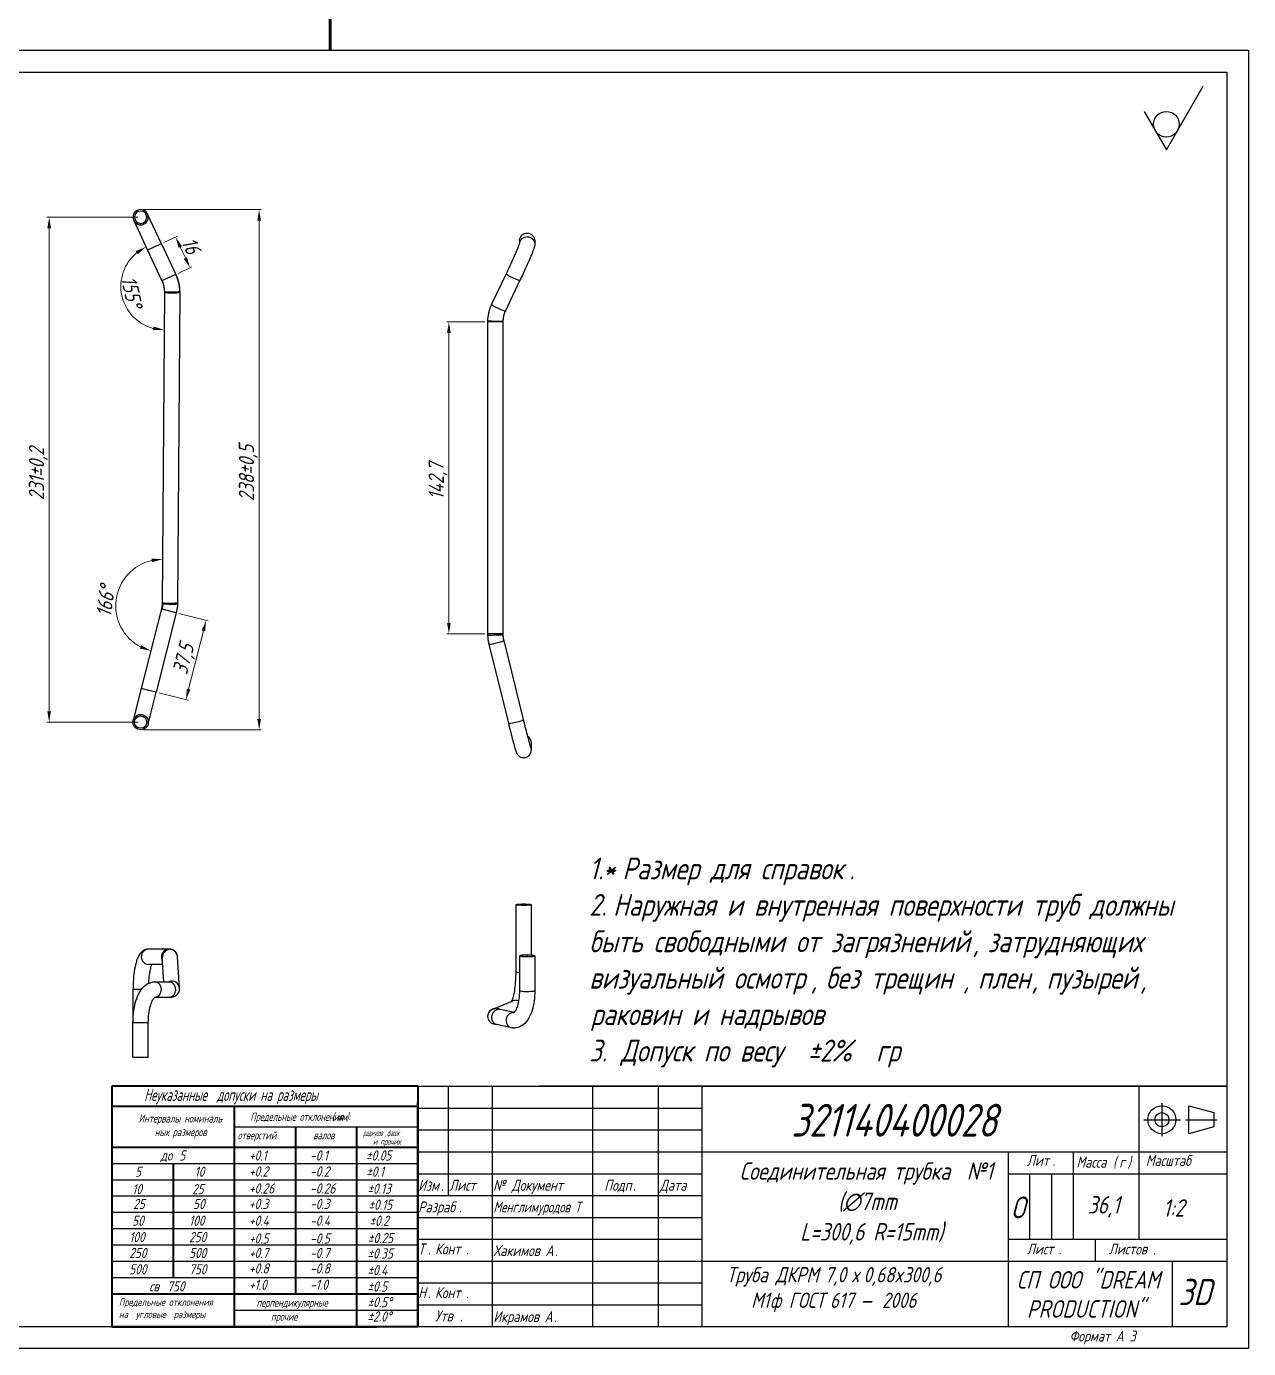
# Model space of a CAD drawing. Header units: millimetres. Extents: x 937859 to 970574, y 987894 to 996517.
# Drawn here: x 968098 to 968657, y 990928 to 991533 of the extents above; entities that cross this region are included whole.
import ezdxf

# ---------------------------------------------------------------- set-up
doc = ezdxf.new("R2010")
doc.units = ezdxf.units.MM
doc.header["$LTSCALE"] = 0.5
doc.linetypes.add('K5LT_BASIC', pattern=[0])
doc.layers.add('MD_Visible', color=7, linetype='Continuous', lineweight=25)
doc.layers.add('MD_Visible Narrow', color=7, linetype='Continuous', lineweight=25)
doc.styles.get("Standard").update_dxf_attribs({"font": 'GOST_A.TTF', "oblique": 15})

msp = doc.modelspace()

# ---------------------------------------------------------------- linework, layer by layer
at = {"color": 1, "lineweight": 90}
msp.add_line((968236.851, 991521.648), (968236.851, 992017.59), dxfattribs=at)
at = {"lineweight": 25}
for p, q in [((967816.851, 991521.648), (968656.851, 991521.648)), ((968656.851, 991521.648), (968656.851, 990927.648)), ((967856.851, 991511.648), (968646.851, 991511.648)), ((968646.851, 991511.648), (968646.851, 990937.648)), ((968276.851, 991047.648), (968646.851, 991047.648)), ((968276.851, 990937.648), (968276.851, 991047.648)), ((968290.851, 991047.648), (968290.851, 990997.648)), ((968310.851, 991047.648), (968310.851, 990937.648)), ((968332.351, 991047.648), (968442.851, 991047.648)), ((968356.851, 991047.648), (968356.851, 990937.648)), ((968386.851, 991047.648), (968386.851, 990937.648)), ((968406.851, 991047.648), (968406.851, 990937.648)), ((968606.851, 991017.648), (968606.851, 991047.648)), ((968646.851, 991047.648), (968646.851, 990937.648)), ((968646.851, 991047.648), (968646.851, 990937.648)), ((968276.851, 991037.648), (968406.851, 991037.648)), ((968617.207, 991039.974), (968617.207, 991024.887)), ((968629.546, 991038.748), (968641.023, 991035.591)), ((968629.546, 991032.356), (968629.546, 991038.748)), ((968609.018, 991032.356), (968625.769, 991032.356)), ((968628.242, 991032.356), (968642.521, 991032.356)), ((968629.546, 991025.965), (968629.546, 991032.356)), ((968641.023, 991035.591), (968641.023, 991032.356)), ((968641.023, 991032.356), (968641.023, 991029.121)), ((968276.851, 991027.648), (968406.851, 991027.648)), ((968641.023, 991029.121), (968629.546, 991025.965)), ((968276.851, 991017.648), (968406.851, 991017.648)), ((968406.851, 991017.648), (968646.851, 991017.648)), ((968546.851, 991017.648), (968546.851, 990937.648)), ((968576.851, 990977.648), (968576.851, 991017.648)), ((968576.851, 990977.648), (968576.851, 991017.648)), ((968606.851, 990977.648), (968606.851, 991017.648)), ((968606.851, 990977.648), (968606.851, 991017.648)), ((968276.851, 991007.648), (968406.851, 991007.648)), ((968546.851, 991007.648), (968646.851, 991007.648)), ((968556.851, 990977.648), (968556.851, 991007.648)), ((968566.851, 990977.648), (968566.851, 991007.648)), ((968566.851, 990977.648), (968566.851, 991007.648)), ((968276.851, 990997.648), (968406.851, 990997.648)), ((968276.851, 990987.648), (968406.851, 990987.648)), ((968276.851, 990977.648), (968406.851, 990977.648)), ((968546.851, 990977.648), (968646.851, 990977.648)), ((968586.851, 990967.648), (968586.851, 990977.648)), ((968276.851, 990967.648), (968406.851, 990967.648)), ((968406.851, 990967.648), (968646.851, 990967.648)), ((968621.968, 990967.648), (968621.968, 990937.648)), ((968276.851, 990957.648), (968406.851, 990957.648)), ((968276.851, 990947.648), (968406.851, 990947.648)), ((968646.851, 990937.648), (967856.851, 990937.648)), ((968646.851, 990937.648), (968276.851, 990937.648)), ((968656.851, 990927.648), (967816.851, 990927.648))]:
    msp.add_line(p, q, dxfattribs=at)
at = {"lineweight": 30, "ltscale": 12}
for p, q in [((968619.262, 991476.048), (968636.143, 991505.287)), ((968609.094, 991493.658), (968619.262, 991476.048)), ((968609.094, 991493.658), (968619.262, 991476.048)), ((968619.262, 991476.048), (968629.429, 991493.658))]:
    msp.add_line(p, q, dxfattribs=at)
at = {"lineweight": 5}
for p, q in [((968151.391, 991448.748), (968205.327, 991448.748)), ((968148.891, 991445.248), (968107.299, 991445.248)), ((968204.327, 991443.748), (968204.327, 991215.748)), ((968108.299, 991440.248), (968108.299, 991219.248)), ((968160.785, 991433.661), (968167.054, 991436.584)), ((968152.78, 991431.307), (968152.169, 991432.617)), ((968168.26, 991431.629), (968170.6, 991426.611)), ((968167.351, 991419.579), (968173.62, 991422.502)), ((968307.556, 991397.363), (968290.118, 991397.363)), ((968291.118, 991392.363), (968291.118, 991259.666)), ((968167.638, 991263.992), (968181.036, 991260.599)), ((968172.084, 991229.322), (968178.839, 991255.998)), ((968307.556, 991254.666), (968290.118, 991254.666)), ((968158.428, 991227.623), (968171.826, 991224.23)), ((968148.891, 991214.248), (968107.299, 991214.248)), ((968151.391, 991210.748), (968205.327, 991210.748))]:
    msp.add_line(p, q, dxfattribs=at)
at = {"lineweight": 40}
for p, q in [((968137.02, 991047.648), (968137.02, 990937.648)), ((968276.851, 991047.648), (968137.02, 991047.648)), ((968276.851, 991047.648), (968276.851, 990937.648)), ((968276.851, 991038.326), (968137.02, 991038.326)), ((968192.952, 991038.326), (968192.952, 990937.648)), ((968220.919, 991029.004), (968220.919, 990952.563)), ((968248.885, 991029.004), (968248.885, 990937.648)), ((968276.851, 991019.682), (968137.02, 991019.682)), ((968164.986, 991012.224), (968164.986, 990960.021)), ((968276.851, 990952.563), (968137.02, 990952.563)), ((968276.851, 990937.648), (968137.02, 990937.648))]:
    msp.add_line(p, q, dxfattribs=at)
for p, q in [((968646.851, 991047.648), (968332.351, 991047.648)), ((968276.851, 991029.004), (968192.952, 991029.004)), ((968276.851, 991012.224), (968137.02, 991012.224)), ((968276.851, 991004.767), (968137.02, 991004.767)), ((968276.851, 990997.309), (968137.02, 990997.309)), ((968276.851, 990989.851), (968137.02, 990989.851)), ((968276.851, 990982.394), (968137.02, 990982.394)), ((968276.851, 990974.936), (968137.02, 990974.936)), ((968276.851, 990967.478), (968137.02, 990967.478)), ((968276.851, 990960.021), (968137.02, 990960.021)), ((968276.851, 990945.106), (968192.952, 990945.106)), ((968276.851, 990945.106), (968192.952, 990945.106))]:
    msp.add_line(p, q)
at = {"linetype": 'K5LT_BASIC', "lineweight": 40}
msp.add_line((968276.851, 990937.648), (968276.851, 991040.19), dxfattribs=at)
at = {"lineweight": 50}
msp.add_line((968137.02, 990937.648), (968258.207, 990937.648), dxfattribs=at)
at = {"lineweight": 30, "ltscale": 12}
msp.add_circle((968619.262, 991487.788), 5.87, dxfattribs=at)
at = {"lineweight": 25}
for radius in [6.391, 3.236]:
    msp.add_circle((968617.207, 991032.356), radius, dxfattribs=at)
at = {"lineweight": 5}
for centre, radius, start, end in [((968161.005, 991413.669), 19.907, 129.42877, 255.184934), ((968160.019, 991267.515), 21.282, 103.106215, 242.297103)]:
    msp.add_arc(centre, radius, start, end, dxfattribs=at)
for points in [[(968203.494, 991443.748), (968205.161, 991443.748), (968204.327, 991448.748)], [(968107.465, 991440.248), (968109.132, 991440.248), (968108.299, 991445.248)], [(968169.016, 991431.982), (968167.505, 991431.277), (968166.147, 991436.161)], [(968171.356, 991426.963), (968169.845, 991426.259), (968172.713, 991422.08)], [(968290.285, 991392.363), (968291.952, 991392.363), (968291.118, 991397.363)], [(968178.031, 991256.202), (968179.647, 991255.793), (968180.066, 991260.845)], [(968290.285, 991259.666), (968291.952, 991259.666), (968291.118, 991254.666)], [(968171.276, 991229.527), (968172.891, 991229.118), (968170.856, 991224.475)], [(968107.465, 991219.248), (968109.132, 991219.248), (968108.299, 991214.248)], [(968203.494, 991215.748), (968205.161, 991215.748), (968204.327, 991210.748)]]:
    msp.add_solid(points, dxfattribs=at)
for points in [[(968147.917, 991429.75), (968148.805, 991428.34), (968152.591, 991431.711)], [(968156.025, 991395.249), (968155.804, 991393.597), (968160.87, 991393.762)], [(968155.101, 991289.07), (968155.286, 991287.414), (968160.163, 991288.796)], [(968150.424, 991249.451), (968149.828, 991247.894), (968154.795, 991246.884)]]:
    msp.add_solid(points)
at = {"layer": 'MD_Visible', "extrusion": (0, 1, 0)}
for p, q in [((968146.969, 991443.769), (968153.308, 991430.174)), ((968159.652, 991433.132), (968153.313, 991446.727)), ((968153.308, 991430.174), (968159.874, 991416.093)), ((968159.652, 991433.132), (968166.218, 991419.051)), ((968323.392, 991434.536), (968323.388, 991433.286)), ((968330.392, 991434.513), (968330.386, 991432.892)), ((968317.292, 991419.41), (968310.631, 991405.446)), ((968323.61, 991416.397), (968316.95, 991402.432)), ((968160.987, 991411.012), (968160.03, 991269.051)), ((968167.987, 991410.965), (968167.029, 991269.004)), ((968308.806, 991397.363), (968308.806, 991254.666)), ((968315.806, 991397.363), (968315.806, 991254.666)), ((968159.639, 991266.015), (968150.43, 991229.648)), ((968166.425, 991264.296), (968157.216, 991227.93)), ((968309.379, 991249.95), (968318.345, 991213.709)), ((968316.175, 991251.631), (968325.14, 991215.39)), ((968150.43, 991229.648), (968146.748, 991215.107)), ((968153.534, 991213.389), (968157.216, 991227.93)), ((968328.832, 991201.566), (968328.842, 991204.705))]:
    msp.add_line(p, q, dxfattribs=at)
at = {"layer": 'MD_Visible'}
for p, q in [((968321.832, 991099.878), (968321.843, 991130.719)), ((968328.835, 991107.62), (968328.843, 991130.716)), ((968163.032, 991110.403), (968153.823, 991110.403)), ((968160.77, 991095.403), (968160.037, 991106.472)), ((968167.979, 991092.485), (968167.022, 991106.935)), ((968323.392, 991107.327), (968323.386, 991091.41)), ((968330.392, 991107.325), (968330.386, 991091.407)), ((968160.24, 991103.403), (968153.823, 991103.403)), ((968146.641, 991091.903), (968146.641, 991076.903)), ((968156.48, 991095.403), (968163.046, 991095.403)), ((968156.666, 991088.403), (968163.046, 991088.403)), ((968311.446, 991083.032), (968320.411, 991086.717)), ((968310.982, 991082.841), (968310.975, 991082.838)), ((968311.446, 991083.032), (968310.982, 991082.841)), ((968313.043, 991083.022), (968313.038, 991083.024)), ((968314.522, 991082.706), (968313.043, 991083.022)), ((968320.9, 991081.343), (968314.522, 991082.706)), ((968146.641, 991060.903), (968146.641, 991076.903)), ((968153.641, 991060.903), (968153.641, 991076.903)), ((968311.574, 991076.178), (968311.58, 991076.177)), ((968311.58, 991076.177), (968313.059, 991075.861)), ((968319.719, 991074.437), (968313.059, 991075.861)), ((968146.641, 991060.903), (968150.141, 991060.903)), ((968150.141, 991060.903), (968153.641, 991060.903))]:
    msp.add_line(p, q, dxfattribs=at)
for centre, radius, start, end in [((968150.141, 991445.248), 3.5, 90, 270), ((968150.141, 991445.248), 3.5, 270, 90), ((968150.141, 991445.248), 2.82, 90, 270), ((968150.141, 991445.248), 2.82, 270, 90), ((968312.306, 991079.601), 3.5, 167.934826, 257.934826), ((968312.306, 991079.601), 3.5, 90.019509, 167.934826), ((968312.306, 991079.601), 3.5, 77.934826, 90.019509)]:
    msp.add_arc(centre, radius, start, end, dxfattribs=at)
at = {"layer": 'MD_Visible', "extrusion": (2.42129e-16, 1.95583e-41, -1)}
for radius, start, end in [(3.5, 0, 180), (3.5, 180, 0), (2.82, 0, 180), (2.82, 180, 0)]:
    msp.add_arc((-968150.141, 991214.248), radius, start, end, dxfattribs=at)
at = {"layer": 'MD_Visible', "extrusion": (1.22465e-16, -1.54074e-33, -1)}
msp.add_ellipse((968326.892, 991434.524), major_axis=(-3.5, 0.012), ratio=0.9948598, start_param=0, end_param=1.5741587, dxfattribs=at)
at = {"layer": 'MD_Visible', "extrusion": (1.22465e-16, -8.66668e-34, -1)}
msp.add_ellipse((968326.892, 991434.524), major_axis=(-3.5, 0.012), ratio=0.9948598, start_param=1.5741587, end_param=3.1415927, dxfattribs=at)
at = {"layer": 'MD_Visible'}
for centre, major_axis, ratio, start_param, end_param in [((968325.343, 991204.717), (3.5, -0.012), 0.9948598, 6.2831853, 7.3322523), ((968326.892, 991107.326), (-3.5, 0.001), 0.1012615, 4.7191311, 7.8607238), ((968326.892, 991107.326), (-2.82, 0.001), 0.1012615, 4.7191311, 7.8607238), ((968326.892, 991107.326), (-3.5, 0.001), 0.1012615, 1.5775385, 4.7191311), ((968326.892, 991107.326), (-2.82, 0.001), 0.1012615, 1.5775385, 4.7191311)]:
    msp.add_ellipse(centre, major_axis=major_axis, ratio=ratio, start_param=start_param, end_param=end_param, dxfattribs=at)
at = {"layer": 'MD_Visible', "extrusion": (0, 0, -1)}
for major_axis, start_param, end_param in [((3.5, -0.001), 3.1348505, 6.2764432), ((3.5, -0.001), 6.2764432, 9.4180358), ((2.82, -0.001), 3.1348505, 6.2764432), ((2.82, -0.001), 6.2764432, 9.4180358)]:
    msp.add_ellipse((968325.343, 991130.718), major_axis=major_axis, ratio=0.1012615, start_param=start_param, end_param=end_param, dxfattribs=at)
at = {"layer": 'MD_Visible'}
for points, knots in [([(968323.443, 991433.469), (968323.443, 991433.469), (968323.442, 991433.467), (968323.436, 991433.444), (968323.406, 991433.339), (968323.268, 991432.926), (968323.118, 991432.517), (968322.658, 991431.342), (968322.31, 991430.496), (968321.45, 991428.479), (968320.926, 991427.287), (968319.769, 991424.712), (968319.134, 991423.327), (968318.088, 991421.088), (968317.69, 991420.244), (968317.292, 991419.41)], [4.8338636, 4.8338636, 4.8338636, 4.8338636, 4.8471114, 4.8471114, 4.9682175, 4.9682175, 5.1847656, 5.1847656, 5.4720628, 5.4720628, 5.7814699, 5.7814699, 6.0956292, 6.0956292, 6.2831853, 6.2831853, 6.2831853, 6.2831853]), ([(968330.386, 991432.892), (968330.386, 991432.681), (968330.37, 991432.529), (968330.325, 991432.163), (968330.289, 991432), (968330.102, 991431.216), (968329.915, 991430.71), (968329.358, 991429.237), (968328.983, 991428.31), (968328.074, 991426.161), (968327.543, 991424.943), (968326.372, 991422.322), (968325.733, 991420.922), (968324.591, 991418.467), (968324.101, 991417.425), (968323.61, 991416.397)], [4.712389, 4.712389, 4.712389, 4.712389, 4.7515207, 4.7515207, 4.8222862, 4.8222862, 5.1140854, 5.1140854, 5.4282447, 5.4282447, 5.7424039, 5.7424039, 6.0565632, 6.0565632, 6.2831853, 6.2831853, 6.2831853, 6.2831853]), ([(968166.218, 991419.051), (968166.439, 991418.577), (968166.64, 991418.095), (968167.002, 991417.114), (968167.163, 991416.616), (968167.442, 991415.609), (968167.561, 991415.1), (968167.755, 991414.074), (968167.831, 991413.557), (968167.94, 991412.519), (968167.972, 991411.998), (968167.983, 991411.476)], [4.28646542, 4.28646542, 4.28646542, 4.28646542, 4.37165013, 4.37165013, 4.45683484, 4.45683484, 4.54201956, 4.54201956, 4.62720427, 4.62720427, 4.71238898, 4.71238898, 4.71238898, 4.71238898]), ([(968159.874, 991416.093), (968160.013, 991415.794), (968160.14, 991415.49), (968160.368, 991414.873), (968160.469, 991414.559), (968160.645, 991413.926), (968160.719, 991413.605), (968160.842, 991412.961), (968160.889, 991412.636), (968160.957, 991411.985), (968160.978, 991411.658), (968160.984, 991411.332)], [4.28646542, 4.28646542, 4.28646542, 4.28646542, 4.37165013, 4.37165013, 4.45683484, 4.45683484, 4.54201956, 4.54201956, 4.62720427, 4.62720427, 4.71238898, 4.71238898, 4.71238898, 4.71238898]), ([(968160.984, 991411.332), (968160.985, 991411.31), (968160.985, 991411.289), (968160.986, 991411.246), (968160.986, 991411.225), (968160.987, 991411.182), (968160.987, 991411.161), (968160.987, 991411.118), (968160.987, 991411.097), (968160.987, 991411.054), (968160.987, 991411.033), (968160.987, 991411.012)], [4.71238898, 4.71238898, 4.71238898, 4.71238898, 4.717961389, 4.717961389, 4.723533798, 4.723533798, 4.729106207, 4.729106207, 4.734678616, 4.734678616, 4.740251025, 4.740251025, 4.740251025, 4.740251025]), ([(968167.983, 991411.476), (968167.984, 991411.442), (968167.984, 991411.408), (968167.985, 991411.34), (968167.986, 991411.306), (968167.986, 991411.237), (968167.987, 991411.203), (968167.987, 991411.135), (968167.987, 991411.101), (968167.987, 991411.033), (968167.987, 991410.999), (968167.987, 991410.965)], [4.71238898, 4.71238898, 4.71238898, 4.71238898, 4.717961389, 4.717961389, 4.723533798, 4.723533798, 4.729106207, 4.729106207, 4.734678616, 4.734678616, 4.740251025, 4.740251025, 4.740251025, 4.740251025]), ([(968310.631, 991405.446), (968310.407, 991404.974), (968310.202, 991404.493), (968309.832, 991403.516), (968309.668, 991403.019), (968309.382, 991402.014), (968309.26, 991401.505), (968309.058, 991400.479), (968308.979, 991399.961), (968308.863, 991398.922), (968308.827, 991398.399), (968308.813, 991397.876)], [4.28646542, 4.28646542, 4.28646542, 4.28646542, 4.37165013, 4.37165013, 4.45683484, 4.45683484, 4.54201956, 4.54201956, 4.62720427, 4.62720427, 4.71238898, 4.71238898, 4.71238898, 4.71238898]), ([(968316.95, 991402.432), (968316.809, 991402.138), (968316.681, 991401.837), (968316.45, 991401.225), (968316.347, 991400.914), (968316.168, 991400.284), (968316.091, 991399.965), (968315.964, 991399.321), (968315.914, 991398.996), (968315.842, 991398.343), (968315.819, 991398.014), (968315.81, 991397.686)], [4.28646542, 4.28646542, 4.28646542, 4.28646542, 4.37165013, 4.37165013, 4.45683484, 4.45683484, 4.54201956, 4.54201956, 4.62720427, 4.62720427, 4.71238898, 4.71238898, 4.71238898, 4.71238898]), ([(968308.813, 991397.876), (968308.812, 991397.842), (968308.811, 991397.808), (968308.81, 991397.74), (968308.809, 991397.705), (968308.808, 991397.637), (968308.807, 991397.603), (968308.807, 991397.534), (968308.806, 991397.5), (968308.806, 991397.432), (968308.806, 991397.397), (968308.806, 991397.363)], [4.71238898, 4.71238898, 4.71238898, 4.71238898, 4.717961389, 4.717961389, 4.723533798, 4.723533798, 4.729106207, 4.729106207, 4.734678616, 4.734678616, 4.740251025, 4.740251025, 4.740251025, 4.740251025]), ([(968315.81, 991397.686), (968315.81, 991397.664), (968315.809, 991397.643), (968315.808, 991397.6), (968315.808, 991397.578), (968315.807, 991397.535), (968315.807, 991397.514), (968315.806, 991397.471), (968315.806, 991397.449), (968315.806, 991397.406), (968315.806, 991397.385), (968315.806, 991397.363)], [4.71238898, 4.71238898, 4.71238898, 4.71238898, 4.717961389, 4.717961389, 4.723533798, 4.723533798, 4.729106207, 4.729106207, 4.734678616, 4.734678616, 4.740251025, 4.740251025, 4.740251025, 4.740251025]), ([(968160.021, 991268.672), (968160.015, 991268.494), (968160.004, 991268.316), (968159.976, 991267.959), (968159.958, 991267.781), (968159.915, 991267.425), (968159.889, 991267.247), (968159.83, 991266.893), (968159.797, 991266.716), (968159.724, 991266.364), (968159.684, 991266.189), (968159.639, 991266.015)], [4.71238898, 4.71238898, 4.71238898, 4.71238898, 4.75816733, 4.75816733, 4.80394569, 4.80394569, 4.84972404, 4.84972404, 4.89550239, 4.89550239, 4.94128075, 4.94128075, 4.94128075, 4.94128075]), ([(968160.03, 991269.051), (968160.029, 991269.026), (968160.029, 991269.001), (968160.028, 991268.95), (968160.028, 991268.925), (968160.027, 991268.875), (968160.027, 991268.849), (968160.025, 991268.799), (968160.025, 991268.774), (968160.023, 991268.723), (968160.022, 991268.698), (968160.021, 991268.672)], [4.679933075, 4.679933075, 4.679933075, 4.679933075, 4.686424256, 4.686424256, 4.692915437, 4.692915437, 4.699406618, 4.699406618, 4.705897799, 4.705897799, 4.71238898, 4.71238898, 4.71238898, 4.71238898]), ([(968167.017, 991268.414), (968167.006, 991268.137), (968166.99, 991267.86), (968166.946, 991267.306), (968166.918, 991267.03), (968166.851, 991266.478), (968166.811, 991266.203), (968166.721, 991265.655), (968166.67, 991265.381), (968166.556, 991264.837), (968166.493, 991264.566), (968166.425, 991264.296)], [4.71238898, 4.71238898, 4.71238898, 4.71238898, 4.75816733, 4.75816733, 4.80394569, 4.80394569, 4.84972404, 4.84972404, 4.89550239, 4.89550239, 4.94128075, 4.94128075, 4.94128075, 4.94128075]), ([(968167.029, 991269.004), (968167.029, 991268.965), (968167.029, 991268.926), (968167.028, 991268.847), (968167.027, 991268.808), (968167.026, 991268.729), (968167.025, 991268.69), (968167.023, 991268.611), (968167.022, 991268.572), (968167.019, 991268.493), (968167.018, 991268.454), (968167.017, 991268.414)], [4.679933075, 4.679933075, 4.679933075, 4.679933075, 4.686424256, 4.686424256, 4.692915437, 4.692915437, 4.699406618, 4.699406618, 4.705897799, 4.705897799, 4.71238898, 4.71238898, 4.71238898, 4.71238898]), ([(968308.806, 991254.666), (968308.806, 991254.627), (968308.806, 991254.587), (968308.807, 991254.508), (968308.807, 991254.469), (968308.808, 991254.39), (968308.808, 991254.351), (968308.81, 991254.272), (968308.811, 991254.232), (968308.813, 991254.153), (968308.814, 991254.114), (968308.815, 991254.074)], [4.679933075, 4.679933075, 4.679933075, 4.679933075, 4.686424256, 4.686424256, 4.692915437, 4.692915437, 4.699406618, 4.699406618, 4.705897799, 4.705897799, 4.71238898, 4.71238898, 4.71238898, 4.71238898]), ([(968308.815, 991254.074), (968308.823, 991253.796), (968308.837, 991253.518), (968308.878, 991252.963), (968308.904, 991252.686), (968308.967, 991252.134), (968309.005, 991251.858), (968309.092, 991251.309), (968309.142, 991251.035), (968309.252, 991250.491), (968309.313, 991250.22), (968309.379, 991249.95)], [4.71238898, 4.71238898, 4.71238898, 4.71238898, 4.75816733, 4.75816733, 4.80394569, 4.80394569, 4.84972404, 4.84972404, 4.89550239, 4.89550239, 4.94128075, 4.94128075, 4.94128075, 4.94128075]), ([(968315.806, 991254.666), (968315.806, 991254.641), (968315.806, 991254.615), (968315.806, 991254.564), (968315.807, 991254.539), (968315.807, 991254.488), (968315.808, 991254.463), (968315.809, 991254.412), (968315.809, 991254.386), (968315.81, 991254.335), (968315.811, 991254.31), (968315.812, 991254.285)], [4.679933075, 4.679933075, 4.679933075, 4.679933075, 4.686424256, 4.686424256, 4.692915437, 4.692915437, 4.699406618, 4.699406618, 4.705897799, 4.705897799, 4.71238898, 4.71238898, 4.71238898, 4.71238898]), ([(968315.812, 991254.285), (968315.817, 991254.105), (968315.826, 991253.926), (968315.852, 991253.568), (968315.869, 991253.39), (968315.91, 991253.034), (968315.934, 991252.856), (968315.99, 991252.503), (968316.022, 991252.327), (968316.093, 991251.978), (968316.132, 991251.804), (968316.175, 991251.631)], [4.71238898, 4.71238898, 4.71238898, 4.71238898, 4.75816733, 4.75816733, 4.80394569, 4.80394569, 4.84972404, 4.84972404, 4.89550239, 4.89550239, 4.94128075, 4.94128075, 4.94128075, 4.94128075]), ([(968318.345, 991213.709), (968318.699, 991212.278), (968319.053, 991210.87), (968319.731, 991208.215), (968320.056, 991206.969), (968320.649, 991204.742), (968320.917, 991203.762), (968321.379, 991202.135), (968321.569, 991201.498), (968321.819, 991200.746), (968321.887, 991200.544), (968322.034, 991200.199), (968322.068, 991200.124), (968322.152, 991199.953), (968322.198, 991199.864), (968322.344, 991199.619), (968322.435, 991199.465), (968322.792, 991199.053), (968322.986, 991198.833), (968323.546, 991198.47), (968323.723, 991198.369), (968324.285, 991198.132), (968324.742, 991198.003), (968325.56, 991197.996), (968325.857, 991198.028), (968326.146, 991198.099)], [0, 0, 0, 0, 0.2944723, 0.2944723, 0.5889445, 0.5889445, 0.8834168, 0.8834168, 1.1778891, 1.1778891, 1.3251252, 1.3251252, 1.3619342, 1.3619342, 1.3927804, 1.3927804, 1.4245018, 1.4245018, 1.4463099, 1.4463099, 1.4540971, 1.4540971, 1.4661225, 1.4661225, 1.4723613, 1.4723613, 1.4723613, 1.4723613]), ([(968325.14, 991215.39), (968325.49, 991213.976), (968325.839, 991212.584), (968326.508, 991209.968), (968326.827, 991208.743), (968327.406, 991206.57), (968327.665, 991205.622), (968328.098, 991204.1), (968328.274, 991203.517), (968328.417, 991203.087), (968328.447, 991203.007), (968328.45, 991202.998), (968328.45, 991202.997), (968328.45, 991202.997)], [0, 0, 0, 0, 0.2944723, 0.2944723, 0.5889445, 0.5889445, 0.8834168, 0.8834168, 1.1778891, 1.1778891, 1.288115, 1.288115, 1.2941829, 1.2941829, 1.2941829, 1.2941829]), ([(968326.146, 991198.099), (968326.512, 991198.189), (968326.86, 991198.34), (968327.471, 991198.716), (968327.722, 991198.941), (968328.163, 991199.428), (968328.317, 991199.679), (968328.585, 991200.194), (968328.655, 991200.42), (968328.763, 991200.818), (968328.786, 991200.971), (968328.818, 991201.223), (968328.824, 991201.319), (968328.831, 991201.464), (968328.832, 991201.518), (968328.832, 991201.566)], [1.472361319, 1.472361319, 1.472361319, 1.472361319, 1.480253253, 1.480253253, 1.488948476, 1.488948476, 1.500287119, 1.500287119, 1.516711588, 1.516711588, 1.536398589, 1.536398589, 1.556085591, 1.556085591, 1.570796327, 1.570796327, 1.570796327, 1.570796327]), ([(968153.823, 991110.403), (968153.218, 991110.403), (968152.621, 991110.271), (968151.53, 991109.82), (968151.063, 991109.49), (968150.096, 991108.619), (968149.7, 991108.058), (968148.787, 991106.486), (968148.39, 991105.413), (968147.701, 991102.983), (968147.425, 991101.631), (968146.991, 991098.703), (968146.835, 991097.13), (968146.675, 991094.323), (968146.641, 991093.113), (968146.641, 991091.903)], [0, 0, 0, 0, 0.1011184, 0.1011184, 0.2176499, 0.2176499, 0.3994653, 0.3994653, 0.7136246, 0.7136246, 1.0277838, 1.0277838, 1.3419431, 1.3419431, 1.5707963, 1.5707963, 1.5707963, 1.5707963]), ([(968166.754, 991108.086), (968166.595, 991108.471), (968166.366, 991108.825), (968165.844, 991109.417), (968165.551, 991109.643), (968164.952, 991110.013), (968164.659, 991110.127), (968164.155, 991110.285), (968163.942, 991110.326), (968163.564, 991110.381), (968163.399, 991110.393), (968163.173, 991110.402), (968163.101, 991110.403), (968163.032, 991110.403)], [4.71238898, 4.71238898, 4.71238898, 4.71238898, 4.74548667, 4.74548667, 4.781882, 4.781882, 4.8273914, 4.8273914, 4.87316975, 4.87316975, 4.91894811, 4.91894811, 4.94128075, 4.94128075, 4.94128075, 4.94128075]), ([(968167.022, 991106.935), (968167.017, 991107.009), (968167.01, 991107.084), (968166.99, 991107.236), (968166.978, 991107.313), (968166.948, 991107.468), (968166.93, 991107.546), (968166.889, 991107.701), (968166.866, 991107.779), (968166.814, 991107.933), (968166.785, 991108.01), (968166.754, 991108.086)], [4.679933075, 4.679933075, 4.679933075, 4.679933075, 4.686424256, 4.686424256, 4.692915437, 4.692915437, 4.699406618, 4.699406618, 4.705897799, 4.705897799, 4.71238898, 4.71238898, 4.71238898, 4.71238898]), ([(968155.153, 991103.403), (968155.015, 991103.06), (968154.861, 991102.6), (968154.52, 991101.324), (968154.336, 991100.443), (968154.009, 991098.363), (968153.871, 991097.139), (968153.753, 991095.493), (968153.731, 991095.129), (968153.713, 991094.763)], [6.83071398, 6.83071398, 6.83071398, 6.83071398, 7.02567481, 7.02567481, 7.28362961, 7.28362961, 7.57036244, 7.57036244, 7.65011766, 7.65011766, 7.65011766, 7.65011766]), ([(968319.859, 991086.49), (968319.874, 991086.519), (968319.89, 991086.55), (968320.029, 991086.834), (968320.184, 991087.213), (968320.537, 991088.29), (968320.737, 991089.048), (968321.124, 991090.905), (968321.307, 991092.038), (968321.604, 991094.539), (968321.715, 991095.917), (968321.813, 991098.168), (968321.832, 991099.027), (968321.832, 991099.878)], [0.3468751, 0.3468751, 0.3468751, 0.3468751, 0.3729045, 0.3729045, 0.5660195, 0.5660195, 0.8115348, 0.8115348, 1.0922072, 1.0922072, 1.3895692, 1.3895692, 1.5707963, 1.5707963, 1.5707963, 1.5707963]), ([(968146.641, 991076.903), (968146.641, 991078.629), (968146.756, 991080.354), (968147.212, 991083.675), (968147.552, 991085.27), (968148.459, 991088.225), (968149.023, 991089.585), (968150.434, 991092.011), (968151.279, 991093.091), (968153.344, 991094.679), (968154.539, 991095.236), (968156.057, 991095.392), (968156.269, 991095.403), (968156.48, 991095.403)], [4.712389, 4.712389, 4.712389, 4.712389, 5.0265482, 5.0265482, 5.3407075, 5.3407075, 5.6548668, 5.6548668, 5.969026, 5.969026, 6.2398151, 6.2398151, 6.2831853, 6.2831853, 6.2831853, 6.2831853]), ([(968163.046, 991095.403), (968163.172, 991095.403), (968163.272, 991095.406), (968163.394, 991095.413), (968163.426, 991095.417), (968163.426, 991095.417)], [4.28646542, 4.28646542, 4.28646542, 4.28646542, 4.37165013, 4.37165013, 4.44168644, 4.44168644, 4.44168644, 4.44168644]), ([(968163.046, 991088.403), (968163.281, 991088.403), (968163.508, 991088.408), (968163.964, 991088.434), (968164.192, 991088.454), (968164.683, 991088.526), (968164.945, 991088.575), (968165.59, 991088.778), (968165.985, 991088.916), (968166.799, 991089.522), (968167.15, 991089.851), (968167.648, 991090.661), (968167.815, 991091.059), (968167.905, 991091.477)], [4.28646542, 4.28646542, 4.28646542, 4.28646542, 4.37165013, 4.37165013, 4.45683484, 4.45683484, 4.54201956, 4.54201956, 4.62720427, 4.62720427, 4.67801769, 4.67801769, 4.71238898, 4.71238898, 4.71238898, 4.71238898]), ([(968167.905, 991091.477), (968167.92, 991091.544), (968167.933, 991091.612), (968167.954, 991091.749), (968167.963, 991091.817), (968167.976, 991091.954), (968167.981, 991092.022), (968167.987, 991092.156), (968167.987, 991092.223), (968167.986, 991092.356), (968167.983, 991092.421), (968167.979, 991092.485)], [4.71238898, 4.71238898, 4.71238898, 4.71238898, 4.717961389, 4.717961389, 4.723533798, 4.723533798, 4.729106207, 4.729106207, 4.734678616, 4.734678616, 4.740251025, 4.740251025, 4.740251025, 4.740251025]), ([(968323.386, 991091.41), (968323.386, 991090.105), (968323.302, 991088.824), (968322.989, 991086.477), (968322.762, 991085.406), (968322.233, 991083.634), (968321.934, 991082.913), (968321.386, 991081.902), (968321.134, 991081.577), (968320.847, 991081.286), (968320.775, 991081.245), (968320.775, 991081.245)], [4.712389, 4.712389, 4.712389, 4.712389, 5.0041101, 5.0041101, 5.2894586, 5.2894586, 5.5569654, 5.5569654, 5.7964014, 5.7964014, 5.969278, 5.969278, 5.969278, 5.969278]), ([(968330.386, 991091.407), (968330.386, 991089.809), (968330.285, 991088.228), (968329.88, 991085.196), (968329.578, 991083.746), (968328.761, 991081.052), (968328.25, 991079.808), (968326.95, 991077.57), (968326.162, 991076.563), (968324.205, 991075.041), (968323.052, 991074.496), (968321.645, 991074.324), (968321.491, 991074.311), (968321.338, 991074.304)], [4.712389, 4.712389, 4.712389, 4.712389, 5.0041101, 5.0041101, 5.2958313, 5.2958313, 5.5875524, 5.5875524, 5.8792735, 5.8792735, 6.1394069, 6.1394069, 6.1709947, 6.1709947, 6.1709947, 6.1709947]), ([(968153.641, 991076.903), (968153.641, 991078.226), (968153.724, 991079.548), (968154.041, 991082.031), (968154.273, 991083.194), (968154.831, 991085.196), (968155.152, 991086.047), (968155.778, 991087.326), (968156.083, 991087.784), (968156.537, 991088.318), (968156.694, 991088.425), (968156.732, 991088.447), (968156.735, 991088.449), (968156.735, 991088.449)], [4.712389, 4.712389, 4.712389, 4.712389, 5.005788, 5.005788, 5.295143, 5.295143, 5.570863, 5.570863, 5.8212841, 5.8212841, 6.0441295, 6.0441295, 6.0757576, 6.0757576, 6.0757576, 6.0757576]), ([(968321.338, 991074.304), (968321.229, 991074.299), (968321.119, 991074.296), (968320.901, 991074.297), (968320.792, 991074.301), (968320.575, 991074.313), (968320.466, 991074.322), (968320.251, 991074.346), (968320.143, 991074.36), (968319.93, 991074.395), (968319.824, 991074.415), (968319.719, 991074.437)], [6.17099467, 6.17099467, 6.17099467, 6.17099467, 6.1934328, 6.1934328, 6.21587092, 6.21587092, 6.23830905, 6.23830905, 6.26074718, 6.26074718, 6.28318531, 6.28318531, 6.28318531, 6.28318531])]:
    msp.add_open_spline(points, degree=3, knots=knots, dxfattribs=at)
at = {"layer": 'MD_Visible Narrow', "extrusion": (0, 1, 0)}
for p, q in [((968156.48, 991431.653), (968153.308, 991430.174)), ((968159.652, 991433.132), (968156.48, 991431.653)), ((968166.133, 991419.011), (968159.874, 991416.093)), ((968166.218, 991419.051), (968166.133, 991419.011)), ((968317.289, 991419.396), (968310.628, 991405.432)), ((968312.307, 991397.363), (968308.806, 991397.363)), ((968315.729, 991397.363), (968312.307, 991397.363)), ((968315.806, 991397.363), (968315.729, 991397.363)), ((968159.911, 991265.946), (968159.639, 991266.015)), ((968166.425, 991264.296), (968159.911, 991265.946)), ((968309.069, 991254.666), (968308.806, 991254.666)), ((968312.307, 991254.666), (968309.069, 991254.666)), ((968315.806, 991254.666), (968312.307, 991254.666)), ((968316.176, 991251.623), (968325.141, 991215.382)), ((968153.823, 991228.789), (968150.43, 991229.648)), ((968157.216, 991227.93), (968153.823, 991228.789))]:
    msp.add_line(p, q, dxfattribs=at)
at = {"layer": 'MD_Visible Narrow'}
for p, q in [((968321.832, 991099.876), (968321.843, 991130.716)), ((968328.162, 991130.715), (968328.162, 991130.718)), ((968326.873, 991107.612), (968326.873, 991107.041)), ((968150.444, 991091.903), (968146.641, 991091.903)), ((968308.883, 991080.332), (968308.89, 991080.331)), ((968320.407, 991081.448), (968321.3, 991081.815)), ((968146.641, 991076.903), (968148.662, 991076.903)), ((968148.662, 991076.903), (968150.141, 991076.903)), ((968150.141, 991076.903), (968153.641, 991076.903))]:
    msp.add_line(p, q, dxfattribs=at)
at = {"layer": 'MD_Visible Narrow', "extrusion": (1.22465e-16, 1.92593e-34, -1)}
for start_param, end_param in [(0.1373422, 1.5741587), (2.010491, 3.1415927)]:
    msp.add_ellipse((968326.886, 991432.904), major_axis=(-3.5, 0.012), ratio=0.9948598, start_param=start_param, end_param=end_param, dxfattribs=at)
at = {"layer": 'MD_Visible Narrow', "extrusion": (1.22465e-16, 4.81482e-35, -1)}
msp.add_ellipse((968326.886, 991432.904), major_axis=(-3.5, 0.012), ratio=0.9948598, start_param=1.5741587, end_param=2.010491, dxfattribs=at)
at = {"layer": 'MD_Visible Narrow', "extrusion": (2.42129e-16, -1.28313e-29, -1)}
msp.add_ellipse((968149.819, 991411.404), major_axis=(-7.818, 16.767), ratio=0.972955, start_param=1.5707963, end_param=1.9967199, dxfattribs=at)
at = {"layer": 'MD_Visible Narrow'}
for centre, major_axis, ratio, start_param, end_param in [((968320.451, 991417.903), (-3.159, 1.507), 0.0916302, 0, 0.0432992), ((968320.451, 991417.903), (-3.159, 1.507), 0.0916302, 0.0432992, 1.6140955), ((968320.451, 991417.903), (-3.159, 1.507), 0.0916302, 1.6140955, 3.1415927), ((968164.484, 991411.404), (3.499, 0.072), 0.0954383, 3.1415927, 6.0702582), ((968164.487, 991410.988), (3.5, -0.024), 0.1012615, 3.1415927, 4.7130717), ((968164.487, 991410.988), (3.5, -0.024), 0.1012615, 4.7130717, 6.0729505), ((968164.484, 991411.404), (3.499, 0.072), 0.0954383, -0.2129271, 0), ((968164.487, 991410.988), (3.5, -0.024), 0.1012615, 6.0729505, 6.2831853), ((968313.791, 991403.939), (-3.159, 1.507), 0.0916302, 0, 0.0432992), ((968313.791, 991403.939), (-3.159, 1.507), 0.0916302, 0.0432992, 2.9517917), ((968313.791, 991403.939), (-3.159, 1.507), 0.0916302, 2.9517917, 3.1415927), ((968312.312, 991397.781), (-3.499, 0.095), 0.0058231, 0, 2.931095), ((968312.312, 991397.781), (-3.499, 0.095), 0.0058231, 2.931095, 3.1415927), ((968163.519, 991268.543), (-3.498, 0.129), 0.0889226, 0, 0.39326), ((968163.529, 991269.028), (3.5, -0.024), 0.1012615, 3.1415927, 3.531987), ((968163.519, 991268.543), (-3.498, 0.129), 0.0889226, 0.39326, 3.1415927), ((968163.529, 991269.028), (3.5, -0.024), 0.1012615, 3.531987, 4.7130717), ((968163.529, 991269.028), (3.5, -0.024), 0.1012615, 4.7130717, 6.2831853), ((968312.313, 991254.18), (3.498, 0.105), 0.0123388, 3.1415927, 3.5314595), ((968312.313, 991254.18), (3.498, 0.105), 0.0123388, 3.5314595, 6.2831853), ((968312.777, 991250.791), (3.398, 0.84), 0.0982466, 3.1415927, 3.5196444), ((968312.777, 991250.791), (3.398, 0.84), 0.0982466, 3.5196444, 6.2585356), ((968312.777, 991250.791), (3.398, 0.84), 0.0982466, -0.0246497, 0), ((968321.742, 991214.55), (3.398, 0.84), 0.0982466, 3.1415927, 4.6877393), ((968321.742, 991214.55), (3.398, 0.84), 0.0982466, 4.6877393, 6.2585356), ((968321.742, 991214.55), (3.398, 0.84), 0.0982466, -0.0246497, 0), ((968325.332, 991201.578), (3.5, -0.012), 0.9948598, 6.2831853, 6.8368768), ((968153.823, 991106.903), (0, 3.5), 0.9694009, 0, 1.5707963), ((968163.032, 991106.903), (0, 3.5), 0.9694009, 0, 1.5707963), ((968163.519, 991106.75), (3.235, 1.336), 0.9953614, 0, 2.8752759), ((968163.529, 991106.704), (3.492, 0.231), 0.9948372, 1.5049947, 3.1415927), ((968163.529, 991106.704), (3.492, 0.231), 0.9948372, 0.3239099, 1.5049947), ((968153.823, 991106.903), (0, 3.5), 0.9694009, 1.5707963, 3.1415927), ((968163.032, 991106.903), (0, 3.5), 0.9694009, 1.5707963, 1.9734977), ((968149.654, 991101.025), (-10.629, -4.389), 0.0962061, 3.29212, 3.3704844), ((968163.032, 991106.903), (0, 3.5), 0.9694009, 1.9734977, 2.114393), ((968149.654, 991101.025), (-17.099, -7.061), 0.0962061, 3.1091367, 3.1415927), ((968163.529, 991106.704), (3.492, 0.231), 0.9948372, 0, 0.3239099), ((968156.48, 991091.903), (0, -3.5), 0.9063078, 1.5707963, 3.1415927), ((968156.48, 991091.903), (0, -3.5), 0.9063078, 0.0615173, 1.5707963), ((968164.487, 991092.254), (3.492, 0.231), 0.9948372, 1.5049947, 1.9450023), ((968163.046, 991091.903), (0, -3.5), 0.9063078, 1.5707963, 3.1415927), ((968164.484, 991092.213), (3.422, -0.736), 0.9952235, 0, 2.1971629), ((968164.487, 991092.254), (3.492, 0.231), 0.9948372, 0, 1.5049947), ((968163.046, 991091.903), (0, -3.5), 0.9063078, 1.3376962, 1.5707963), ((968326.886, 991091.408), (-3.5, 0.001), 0.1012615, 0, 1.5775385), ((968326.886, 991091.408), (-3.5, 0.001), 0.1012615, 2.0138708, 3.1415927), ((968163.046, 991091.903), (0, -3.5), 0.9063078, 0, 1.3376962), ((968321.742, 991083.48), (1.331, -3.237), 0.9660426, 2.7388913, 3.1415927), ((968321.742, 991083.48), (1.331, -3.237), 0.9660426, 2.3608474, 2.7388913), ((968326.886, 991091.408), (-3.5, 0.001), 0.1012615, 1.5775385, 2.0138708), ((968312.312, 991079.6), (0.732, 3.423), 0.9996119, 1.5707963, 3.1415927), ((968312.312, 991079.6), (0.732, 3.423), 0.9996119, 0, 1.5707963), ((968313.791, 991079.284), (0.732, 3.423), 0.898794, 1.5707963, 1.8038964), ((968313.791, 991079.284), (0.732, 3.423), 0.898794, 0, 1.5707963), ((968312.313, 991079.604), (1.331, -3.237), 0.9994734, 2.4941388, 3.1415927), ((968312.777, 991079.795), (1.331, -3.237), 0.9660426, 2.1743644, 3.1415927), ((968320.451, 991077.86), (0.732, 3.423), 0.898794, 0.2331001, 1.8038964), ((968320.451, 991077.86), (0.732, 3.423), 0.898794, 0.0956428, 0.2331001), ((968313.791, 991079.284), (0.732, 3.423), 0.898794, 1.8038964, 3.1415927), ((968320.451, 991077.86), (0.732, 3.423), 0.898794, 1.8038964, 3.1415927)]:
    msp.add_ellipse(centre, major_axis=major_axis, ratio=ratio, start_param=start_param, end_param=end_param, dxfattribs=at)
at = {"layer": 'MD_Visible Narrow', "extrusion": (2.42129e-16, -1.25971e-29, -1)}
msp.add_ellipse((968149.819, 991411.404), major_axis=(-7.818, 16.767), ratio=0.972955, start_param=1.9967199, end_param=2.0245819, dxfattribs=at)
at = {"layer": 'MD_Visible Narrow', "extrusion": (2.42129e-16, -3.63616e-30, -1)}
msp.add_ellipse((968149.654, 991268.543), major_axis=(2.823, 11.148), ratio=0.9200057, start_param=1.3419046, end_param=1.5707963, dxfattribs=at)
at = {"layer": 'MD_Visible Narrow', "extrusion": (2.42129e-16, -7.35859e-30, -1)}
msp.add_ellipse((968149.654, 991268.543), major_axis=(2.823, 11.148), ratio=0.9200057, start_param=1.3094487, end_param=1.3419046, dxfattribs=at)
at = {"layer": 'MD_Visible Narrow', "extrusion": (0, 0, -1)}
for centre, major_axis, ratio, start_param, end_param in [((968325.332, 991099.877), (3.5, -0.001), 0.1012615, 3.1348505, 3.1415927), ((968325.332, 991099.877), (3.5, -0.001), 0.1012615, 2.1591856, 3.1348505), ((968320.456, 991092.783), (-0.548, 11.487), 0.4265154, 3.1742665, 3.2537833)]:
    msp.add_ellipse(centre, major_axis=major_axis, ratio=ratio, start_param=start_param, end_param=end_param, dxfattribs=at)

# ---------------------------------------------------------------- texts
at = {"lineweight": 5, "oblique": 15}
for s, rotation, p in [('16', 295, (968168.583, 991433.901)), ('155°', 282.306852, (968141.108, 991417.35)), ('231±0,2', 90, (968105.996, 991315.787)), ('142,7', 90, (968288.815, 991316.069)), ('166°', 82.701659, (968136.608, 991262.107)), ('37,5', 75.789614, (968171.28, 991235.531))]:
    msp.add_text(s, height=7, rotation=rotation, dxfattribs=at).set_placement(p)
at = {"oblique": 15}
msp.add_text('238±0,5', height=7, rotation=90, dxfattribs=at).set_placement((968202.025, 991315.307))
for s, height, p in [('1.*', 10, (968355.294, 991142.301)), ('Размер для справок', 10, (968370.474, 991142.301)), ('.', 10, (968474.224, 991142.301)), ('2.', 10, (968355.294, 991125.634)), ('Наружная и внутренная поверхности труб должны', 10, (968366.188, 991125.634)), ('быть свободными от загрязнений', 10, (968355.351, 991108.967)), ('затрудняющих', 10, (968537.489, 991108.967)), (', ', 10, (968530.888, 991108.967)), ('визуальный осмотр', 10, (968355.301, 991092.301)), ('без трещин', 10, (968463.51, 991092.301)), ('плен', 10, (968533.148, 991092.301)), ('пузырей', 10, (968564.519, 991092.301)), (', ', 10, (968456.909, 991092.301)), (', ', 10, (968526.547, 991092.301)), (', ', 10, (968557.919, 991092.301)), (',', 10, (968607.556, 991092.301)), ('раковин и надрывов', 10, (968356.015, 991075.634)), ('.', 10, (968459.409, 991075.634)), ('3. ', 10, (968355.301, 991058.967)), ('Допуск по весу ', 10, (968369.766, 991058.967)), ('±2%%% ', 10, (968455.303, 991058.967)), ('гр', 10, (968486.554, 991058.967)), ('до ', 4.661, (968159.207, 991013.652)), ('5', 4.661, (968167.78, 991013.652)), ('+0.1', 4.661, (968199.659, 991013.652)), ('-0.1', 4.661, (968227.642, 991013.652)), ('±0.05', 4.661, (968253.213, 991013.652)), ('Соединительная трубка ', 8, (968424.096, 991004.873)), ('№1', 8, (968527.954, 991004.873)), ('Лит', 5, (968555.438, 991011.234)), ('Масса', 5, (968578.116, 991010.44)), ('(', 5, (968594.835, 991010.44)), ('г', 5, (968597.699, 991010.44)), (')', 5, (968601.513, 991010.44)), ('Масштаб', 5, (968609.868, 991011.205)), ('5', 4.661, (968147.582, 991006.229)), ('10', 4.661, (968174.816, 991006.229)), ('+0.2', 4.661, (968199.659, 991006.329)), ('-0.2', 4.661, (968227.642, 991006.329)), ('±0.1', 4.661, (968253.303, 991006.298)), ('.', 5, (968567.134, 991011.234)), ('10', 4.661, (968146.252, 990998.241)), ('25', 4.661, (968173.614, 990998.241)), ('+0.26', 4.661, (968199.659, 990998.557)), ('-0.26', 4.661, (968227.642, 990998.557)), ('±0.13', 4.661, (968253.832, 990998.48)), ('Изм', 5, (968277.077, 990999.813)), ('Лист', 5, (968291.264, 990999.863)), ('№ ', 5, (968311.374, 990999.863)), ('Документ', 5, (968319.857, 990999.863)), ('Подп', 5, (968362.174, 990999.863)), ('Дата', 5, (968387.607, 990999.863)), ('25', 4.661, (968146.671, 990991.474)), ('50', 4.661, (968174.092, 990991.474)), ('+0.3', 4.661, (968199.659, 990991.496)), ('-0.3', 4.661, (968227.642, 990991.496)), ('±0.15', 4.661, (968254.305, 990991.122)), ('Разраб', 5, (968277.077, 990989.931)), ('.', 5, (968287.538, 990999.813)), ('.', 5, (968375.3, 990999.863)), ('(∅7mm', 8, (968469.09, 990990.968)), ('O', 10, (968547.884, 990987.221)), ('36,1', 8, (968583.267, 990989.426)), ('1:2', 8, (968617.71, 990987.973)), ('.', 5, (968295.738, 990989.931)), ('50', 4.661, (968146.224, 990983.822)), ('100', 4.661, (968172.273, 990983.822)), ('+0.4', 4.661, (968199.659, 990983.822)), ('-0.4', 4.661, (968227.642, 990983.822)), ('±0.2', 4.661, (968254.775, 990983.775)), (' L=300,6 R=15mm)', 8, (968447.668, 990977.063)), ('100', 4.661, (968144.911, 990976.298)), ('250', 4.661, (968172.273, 990976.298)), ('+0.5', 4.661, (968199.659, 990975.681)), ('-0.5', 4.661, (968227.642, 990975.681)), ('±0.25', 4.661, (968254.053, 990975.877)), ('250', 4.661, (968144.911, 990969.053)), ('500', 4.661, (968172.276, 990969.053)), ('+0.7', 4.661, (968199.659, 990969.052)), ('-0.7', 4.661, (968227.642, 990969.052)), ('±0.35', 4.661, (968253.848, 990968.808)), ('Т', 5, (968277.077, 990970.714)), ('. ', 5, (968281.631, 990970.714)), ('Конт', 5, (968284.811, 990970.714)), ('.', 5, (968299.007, 990970.714)), ('Хакимов А', 5, (968311.442, 990969.961)), ('.', 5, (968339.57, 990969.961)), ('Лист', 5, (968555.438, 990970.687)), ('.', 5, (968569.992, 990970.687)), ('Листов', 5, (968592.908, 990970.687)), ('.', 5, (968613.176, 990970.687)), ('500', 4.661, (968144.915, 990961.595)), ('750', 4.661, (968172.276, 990961.595)), ('+0.8', 4.661, (968199.659, 990961.963)), ('-0.8', 4.661, (968227.642, 990961.963)), ('±0.4', 4.661, (968253.848, 990961.164)), ('Труба ДКРМ', 7, (968418.113, 990957.926)), ('7,0', 7, (968462.999, 990957.926)), ('0,68x300,6', 7, (968480.717, 990957.926)), ('"DREAM', 8, (968584.986, 990955.108)), ('750', 4.661, (968162.246, 990953.765)), ('+1.0', 4.661, (968199.659, 990954.505)), ('-1.0', 4.661, (968227.642, 990954.505)), ('±0.5', 4.661, (968253.848, 990953.706)), ('х', 7, (968475.375, 990957.926)), ('СП ООО ', 8, (968550.842, 990955.108)), ('3D', 12, (968624.716, 990947.527)), (' св ', 4.661, (968151.675, 990953.765)), ('Н', 5, (968277.077, 990950.712)), ('Конт', 5, (968284.811, 990950.712)), ('   M1', 7, (968418.613, 990946.225)), ('ф ГОСТ', 7, (968437.998, 990946.225)), ('617', 7, (968465.373, 990946.225)), ('2006', 7, (968489.214, 990946.225)), ('±0.5°', 4.661, (968253.895, 990946.534)), ('. ', 5, (968281.631, 990950.712)), ('.', 5, (968299.007, 990950.712)), ('—', 7, (968479.249, 990946.225)), (' PRODUCTION"', 8, (968551.414, 990941.774)), ('±2.0°', 4.661, (968253.895, 990940)), ('Утв', 5, (968284.834, 990940.112)), ('.', 5, (968296.174, 990940.112)), ('Икрамов А', 5, (968311.442, 990939.758)), ('.', 5, (968339.224, 990939.758)), ('Формат А', 5, (968574.977, 990930.865)), ('3', 5, (968602.388, 990930.865))]:
    msp.add_text(s, height=height, dxfattribs=at).set_placement(p)
for s, height, width, p in [('Неуказанные  допуски на размеры', 5.59322, 0.8, (968151.767, 991040.937)), ('   321140400028', 15, 0.965, (968425.436, 991024.605)), ('Интервалы номиналь', 3.72881, 0.9, (968149.23, 991031.052)), ('-', 3.729, 0.9, (968185.716, 991031.052)), ('Предельные отклонения', 3.72881, 0.8, (968200.28, 991031.819)), ('(', 3.729, 0.8, (968237.715, 991031.819)), ('мм', 3.7288, 0.8, (968239.638, 991031.819)), ('):', 3.7288, 0.8, (968244.188, 991031.819)), ('ных размеров', 3.72881, 0.9, (968156.582, 991024.837)), ('отверстий', 3.7288, 0.8, (968194.524, 991023.364)), ('валов', 3.7288, 0.8, (968229.107, 991023.395)), ('радиусов  ', 2.7966, 0.6, (968251.886, 991024.917)), (', ', 2.7966, 0.6, (968261.745, 991024.917)), ('фасок', 2.7966, 0.6, (968262.871, 991024.917)), ('и прочих', 2.7966, 0.8, (968256.428, 991020.918)), ('Менглимуродов Т', 5, 0.9, (968311.478, 990989.902)), ('Предельные отклонения', 3.35593, 0.9, (968140.2, 990947.224)), ('перпендикулярные', 3.72881, 0.8, (968203.144, 990946.752)), ('на  угловые  размеры', 3.35593, 0.9, (968140.2, 990941.631)), (':', 3.356, 0.9, (968174.43, 990941.631)), ('прочие', 3.7288, 0.8, (968209.766, 990940.36))]:
    msp.add_text(s, height=height, dxfattribs=dict(at, width=width)).set_placement(p)

doc.saveas('drawing.dxf')
